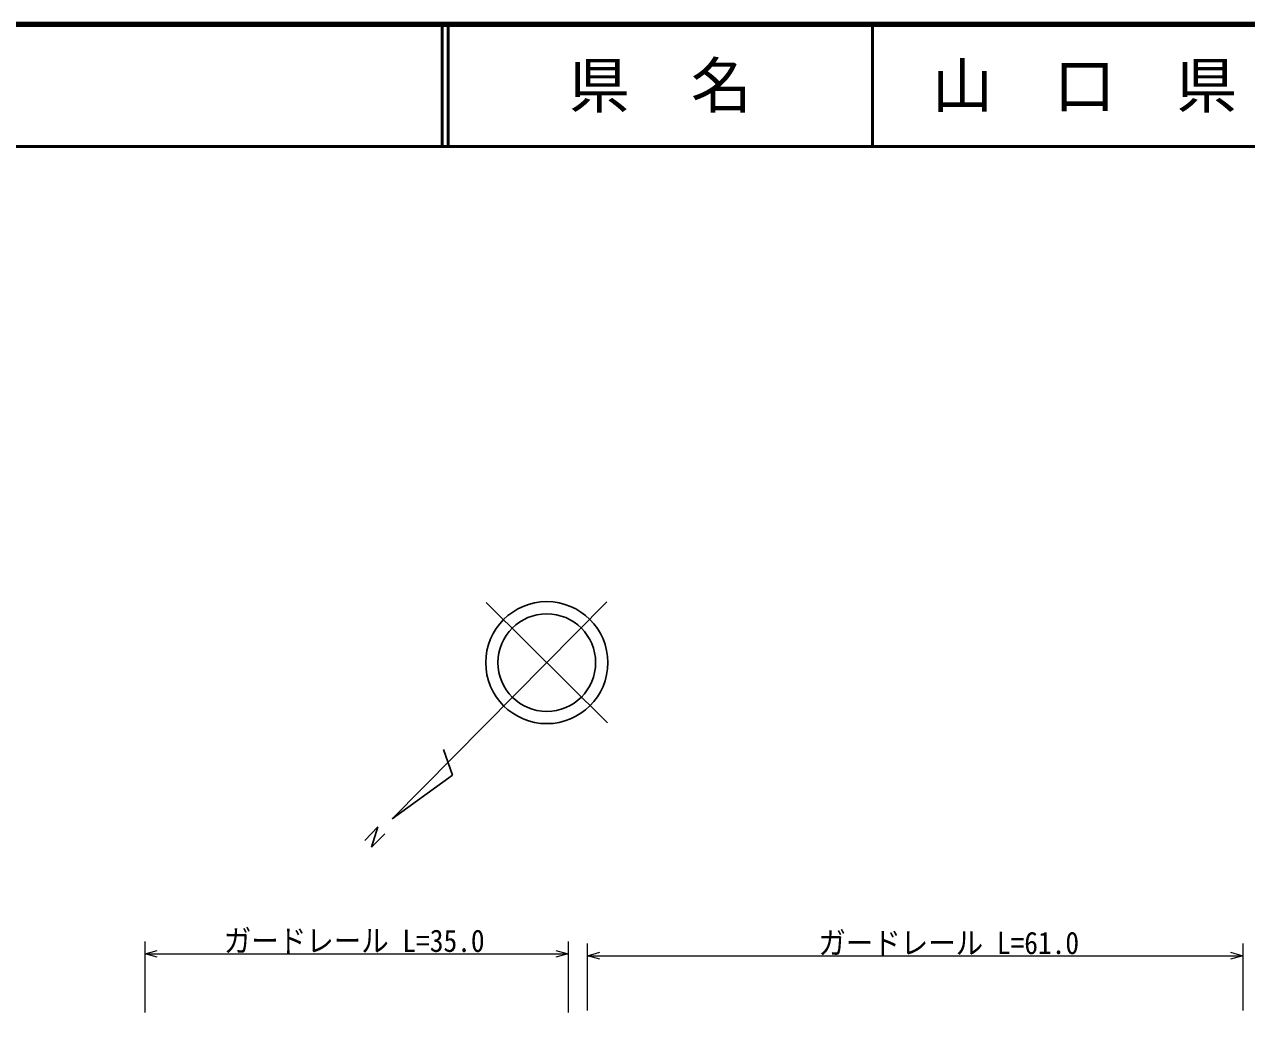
# Model space of a CAD drawing. Units: millimetres, scale not verified. Extents: x 40000 to 680000, y 20000 to 380000.
# Drawn here: x 263544 to 363642, y 299030 to 380000 of the extents above; entities that cross this region are included whole.
import ezdxf
from ezdxf.enums import TextEntityAlignment as Align

# ---------------------------------------------------------------- set-up
doc = ezdxf.new("R2010")
doc.units = ezdxf.units.MM
doc.header["$LTSCALE"] = 1000
for name, color, linetype, lineweight in [('M-BMK-SRVR', 3, 'Continuous', 25), ('M-STR-HTXT', 7, 'Continuous', 13), ('M-TTL', 2, 'Continuous', 140), ('M-TTL-LINE', 7, 'Continuous', 50)]:
    doc.layers.add(name, color=color, linetype=linetype, lineweight=lineweight)
doc.layers.add('M-TTL-TXT', color=7, linetype='Continuous')
doc.styles.add('ＭＳ ゴシック', font='')
doc.styles.get('ＭＳ ゴシック').set_extended_font_data('MS Gothic')

msp = doc.modelspace()

# ---------------------------------------------------------------- linework, layer by layer
at = {"layer": 'M-BMK-SRVR'}
for p, q in [((293667, 314909), (311251, 332680)), ((301352, 332628), (311304, 322781)), ((298598, 318471), (297880, 320588)), ((293667, 314909), (298598, 318471)), ((292496, 314244), (291412, 313137)), ((291977, 312580), (292496, 314244)), ((293062, 313677), (291977, 312580))]:
    msp.add_line(p, q, dxfattribs=at)
for radius in [5000, 4000]:
    msp.add_circle((306328, 327704), radius, dxfattribs=at)
at = {"layer": 'M-STR-HTXT'}
for p, q in [((273428, 299030), (273428, 304844)), ((308079, 304844), (308079, 299030)), ((309658, 299188), (309658, 304687)), ((363331, 304687), (363331, 299188)), ((273428, 303844), (274428, 304124)), ((274428, 303564), (273428, 303844)), ((273428, 303844), (308079, 303844)), ((307079, 304124), (308079, 303844)), ((308079, 303844), (307079, 303564)), ((309658, 303687), (310658, 303967)), ((310658, 303407), (309658, 303687)), ((309658, 303687), (363331, 303687)), ((362331, 303967), (363331, 303687)), ((363331, 303687), (362331, 303407))]:
    msp.add_line(p, q, dxfattribs=at)
at = {"layer": 'M-TTL'}
msp.add_line((680000, 380000), (40000, 380000), dxfattribs=at)
at = {"layer": 'M-TTL-LINE'}
for p, q in [((297750, 380000), (297750, 370000)), ((298250, 380000), (298250, 370000)), ((333000, 380000), (333000, 370000)), ((40000, 370000), (680000, 370000))]:
    msp.add_line(p, q, dxfattribs=at)

# ---------------------------------------------------------------- texts
at = {"layer": 'M-STR-HTXT', "style": 'ＭＳ ゴシック', "width": 0.9}
for s, p in [('ガードレール L=35.0', (279877, 303450)), ('ガードレール L=61.0', (328568, 303271))]:
    msp.add_text(s, height=1833, dxfattribs=at).set_placement(p, align=Align.BOTTOM_LEFT)
at = {"layer": 'M-TTL-TXT', "style": 'ＭＳ ゴシック'}
for s, p in [('県\u3000名', (315625, 375000)), ('山\u3000口\u3000県', (350375, 375000))]:
    msp.add_text(s, height=3666, dxfattribs=at).set_placement(p, align=Align.MIDDLE_CENTER)

doc.saveas('drawing.dxf')
